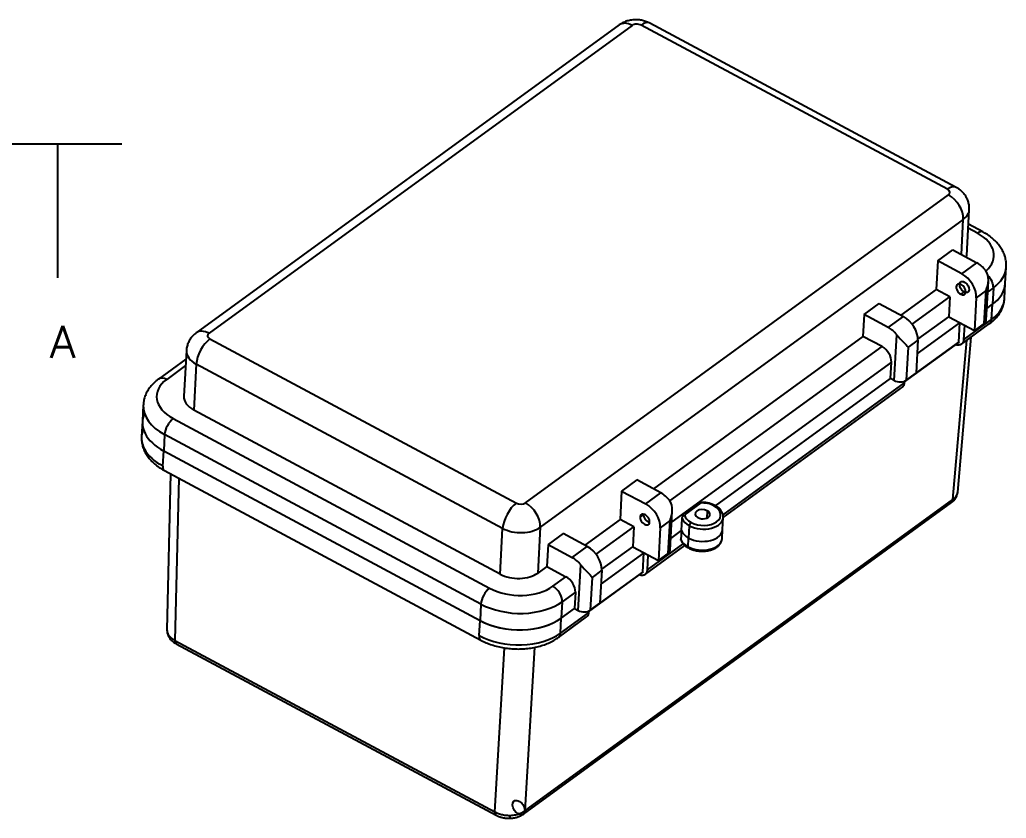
# Model space of a CAD drawing. Header units: inches. Extents: x 283 to 821, y 193 to 436.
# Drawn here: x 637.2 to 821.5, y 241.8 to 391 of the extents above; entities that cross this region are included whole.
import ezdxf
from ezdxf.lldxf.tags import DXFTag

# ---------------------------------------------------------------- set-up
doc = ezdxf.new("R2010")
doc.units = ezdxf.units.IN
doc.header["$MEASUREMENT"] = 0
doc.layers.add('1', color=7, linetype='Continuous')
doc.styles.add('blockfont', font='simplex.shx', dxfattribs={"bigfont": 'bigfont'})
tags = doc.linetypes.add('PHANTOM', pattern=[2.5, 1.25, -0.25, 0.25, -0.25, 0.25, -0.25]).pattern_tags.tags
tags[14:15] = [DXFTag(74, 4), DXFTag(75, 0), DXFTag(340, '0'), DXFTag(46, 0.0), DXFTag(50, 0.0), DXFTag(44, 0.0), DXFTag(45, 0.0)]
tags[12:13] = [DXFTag(74, 4), DXFTag(75, 0), DXFTag(340, '0'), DXFTag(46, 0.0), DXFTag(50, 0.0), DXFTag(44, 0.0), DXFTag(45, 0.0)]
tags[10:11] = [DXFTag(74, 4), DXFTag(75, 0), DXFTag(340, '0'), DXFTag(46, 0.0), DXFTag(50, 0.0), DXFTag(44, 0.0), DXFTag(45, 0.0)]
tags[8:9] = [DXFTag(74, 4), DXFTag(75, 0), DXFTag(340, '0'), DXFTag(46, 0.0), DXFTag(50, 0.0), DXFTag(44, 0.0), DXFTag(45, 0.0)]
tags[6:7] = [DXFTag(74, 4), DXFTag(75, 0), DXFTag(340, '0'), DXFTag(46, 0.0), DXFTag(50, 0.0), DXFTag(44, 0.0), DXFTag(45, 0.0)]
tags[4:5] = [DXFTag(74, 4), DXFTag(75, 0), DXFTag(340, '0'), DXFTag(46, 0.0), DXFTag(50, 0.0), DXFTag(44, 0.0), DXFTag(45, 0.0)]

msp = doc.modelspace()

# ---------------------------------------------------------------- linework, layer by layer
at = {"color": 0}
msp.add_solid([(644.287, 367.778), (645.894, 361.778), (642.679, 361.778), (644.287, 367.778)], dxfattribs=at)
at = {"layer": '1', "color": 0}
for p, q in [((749.19, 390.063), (670.155, 332.527)), ((751.591, 389.976), (672.557, 332.44)), ((810.514, 359.346), (753.278, 390.027)), ((812.144, 359.71), (754.908, 390.391)), ((644.287, 342.778), (644.287, 367.778)), ((731.655, 300.762), (810.69, 358.297)), ((814.113, 346.973), (814.586, 355.535)), ((813.473, 353.732), (734.438, 296.196)), ((813.11, 347.165), (813.473, 353.732)), ((816.095, 351.149), (814.394, 352.061)), ((817.124, 351.379), (814.435, 352.821)), ((808.69, 345.953), (811.523, 348.016)), ((811.523, 348.016), (816.023, 345.604)), ((808.69, 345.953), (808.395, 340.612)), ((813.19, 343.542), (808.69, 345.953)), ((813.19, 343.542), (816.023, 345.604)), ((821.317, 341.755), (821.486, 344.818)), ((817.743, 334.875), (818.147, 342.18)), ((821.16, 338.927), (821.317, 341.755)), ((808.395, 340.612), (801.829, 335.832)), ((803.934, 334.128), (810.955, 339.24)), ((810.955, 339.24), (808.395, 340.612)), ((810.955, 339.24), (810.751, 335.548)), ((813.609, 340.19), (812.979, 339.732)), ((817.725, 340.425), (815.9, 339.096)), ((817.386, 334.298), (817.725, 340.425)), ((819.081, 340.924), (818.035, 340.162)), ((819.081, 340.924), (818.912, 337.86)), ((794.94, 335.944), (797.773, 338.006)), ((797.773, 338.006), (802.273, 335.594)), ((815.9, 339.096), (815.561, 332.969)), ((817.866, 337.099), (818.912, 337.86)), ((817.866, 337.099), (818.912, 337.86)), ((818.755, 335.032), (818.912, 337.86)), ((794.94, 335.944), (794.714, 331.859)), ((799.44, 333.532), (794.94, 335.944)), ((799.44, 333.532), (802.273, 335.594)), ((804.987, 331.351), (810.751, 335.548)), ((810.751, 335.548), (815.561, 332.969)), ((804.841, 328.598), (812.846, 334.425)), ((812.646, 330.811), (812.846, 334.425)), ((813.118, 330.415), (818.381, 334.247)), ((813.515, 331.217), (818.755, 335.032)), ((813.668, 333.984), (813.515, 331.217)), ((817.386, 334.298), (815.561, 332.969)), ((794.714, 331.859), (755.577, 303.367)), ((798.283, 329.946), (794.714, 331.859)), ((800.57, 323.625), (801.041, 332.145)), ((672.732, 331.391), (729.969, 300.711)), ((758.661, 301.102), (798.283, 329.946)), ((802.508, 323.38), (812.608, 330.733)), ((802.511, 323.434), (812.646, 330.811)), ((804.982, 331.149), (803.157, 329.82)), ((804.982, 331.149), (804.644, 325.022)), ((811.541, 301.396), (814.112, 331.139)), ((812.425, 302.75), (814.93, 331.735)), ((668.33, 329.232), (667.857, 320.67)), ((803.157, 329.82), (802.818, 323.693)), ((668.242, 327.612), (663.13, 323.891)), ((668.175, 326.405), (664.646, 323.836)), ((670.175, 326.665), (669.702, 318.102)), ((727.412, 295.984), (670.175, 326.665)), ((800.041, 327.063), (758.988, 297.177)), ((799.871, 323.999), (800.041, 327.063)), ((804.644, 325.022), (802.818, 323.693)), ((767.186, 300.205), (799.871, 323.999)), ((767.186, 300.205), (799.871, 323.999)), ((768.585, 298.509), (802.498, 323.197)), ((800.57, 323.625), (799.871, 323.999)), ((802.498, 323.197), (802.516, 323.526)), ((768.625, 298.026), (802.145, 322.427)), ((660.275, 319.054), (660.106, 315.99)), ((726.938, 287.422), (669.702, 318.102)), ((660.106, 315.99), (659.949, 313.162)), ((665.875, 316.493), (724.974, 284.815)), ((664.26, 313.508), (664.091, 310.445)), ((664.26, 313.508), (664.091, 310.445)), ((723.359, 281.83), (664.26, 313.508)), ((663.934, 307.617), (664.091, 310.445)), ((664.091, 310.445), (723.189, 278.766)), ((664.091, 310.445), (723.189, 278.766)), ((663.934, 307.617), (663.937, 307.615)), ((664.248, 306.771), (723.347, 275.092)), ((665.388, 306.16), (664.686, 277.008)), ((666.894, 305.352), (666.164, 275.044)), ((752.475, 305.03), (749.642, 302.968)), ((756.975, 302.618), (752.475, 305.03)), ((749.642, 302.968), (749.347, 297.626)), ((749.642, 302.968), (754.142, 300.556)), ((754.142, 300.556), (756.975, 302.618)), ((731.281, 242.603), (811.262, 300.828)), ((731.561, 243.172), (811.541, 301.396)), ((764.407, 300.745), (761.375, 298.538)), ((753.719, 298.586), (753.089, 298.127)), ((758.695, 291.889), (759.099, 299.195)), ((765.635, 299.285), (765.558, 297.909)), ((749.347, 297.626), (742.781, 292.846)), ((751.907, 296.254), (749.347, 297.626)), ((758.677, 297.44), (756.852, 296.111)), ((758.339, 291.312), (758.677, 297.44)), ((760.809, 295.562), (760.934, 297.84)), ((768.5, 295.758), (768.626, 298.036)), ((726.938, 287.422), (727.412, 295.984)), ((734.438, 296.196), (733.965, 287.634)), ((738.725, 295.02), (735.892, 292.958)), ((743.225, 292.608), (738.725, 295.02)), ((744.886, 291.142), (751.907, 296.254)), ((751.907, 296.254), (751.703, 292.562)), ((756.852, 296.111), (756.513, 289.983)), ((758.818, 294.113), (760.809, 295.562)), ((758.818, 294.113), (760.809, 295.562)), ((760.809, 295.562), (760.717, 293.912)), ((762.276, 296.464), (762.15, 294.186)), ((768.408, 294.108), (768.5, 295.758)), ((754.467, 288.231), (761.16, 293.104)), ((762.059, 292.536), (762.15, 294.186)), ((735.892, 292.958), (735.667, 288.873)), ((735.892, 292.958), (740.392, 290.546)), ((740.392, 290.546), (743.225, 292.608)), ((753.798, 291.439), (745.793, 285.612)), ((745.939, 288.365), (751.703, 292.562)), ((751.703, 292.562), (756.513, 289.983)), ((753.598, 287.825), (753.798, 291.439)), ((754.071, 287.431), (761.457, 292.807)), ((756.513, 289.983), (758.339, 291.312)), ((754.467, 288.231), (754.62, 290.998)), ((735.667, 288.873), (733.965, 287.634)), ((735.667, 288.873), (739.235, 286.96)), ((741.522, 280.639), (741.993, 289.159)), ((743.46, 280.394), (753.56, 287.747)), ((743.463, 280.448), (753.598, 287.825)), ((745.934, 288.163), (744.109, 286.834)), ((745.934, 288.163), (745.596, 282.036)), ((736.778, 285.171), (739.235, 286.96)), ((744.109, 286.834), (743.77, 280.707)), ((740.993, 284.077), (738.535, 282.288)), ((740.993, 284.077), (740.823, 281.013)), ((738.535, 282.288), (738.366, 279.224)), ((743.77, 280.707), (745.596, 282.036)), ((723.359, 281.83), (723.189, 278.766)), ((723.359, 281.83), (723.189, 278.766)), ((738.21, 276.396), (743.45, 280.211)), ((738.366, 279.224), (740.823, 281.013)), ((738.366, 279.224), (740.823, 281.013)), ((740.823, 281.013), (741.522, 280.639)), ((743.468, 280.54), (743.45, 280.211)), ((723.033, 275.938), (723.189, 278.766)), ((737.835, 275.611), (743.098, 279.443)), ((738.21, 276.396), (738.366, 279.224)), ((666.164, 275.044), (725.94, 243.002)), ((666.401, 274.43), (726.177, 242.388)), ((725.94, 243.002), (727.77, 273.654)), ((733.386, 273.756), (731.561, 243.172))]:
    msp.add_line(p, q, dxfattribs=at)
at = {"layer": '1', "color": 0, "linetype": 'PHANTOM', "ltscale": 15.803966}
msp.add_line((656.287, 367.778), (458.737, 367.778), dxfattribs=at)
at = {"layer": '1', "color": 0}
for centre, major_axis, ratio, start_param, end_param in [((751.426, 386.991), (-2.236, 3.072), 0.62746, 5.3678374, 6.2831701), ((752.522, 389.477), (-1.198, 0.066), 0.617293, 4.0648173, 5.6356137), ((753.113, 387.042), (-1.795, -3.349), 0.474598, 3.1415736, 3.9188232), ((810.349, 356.361), (-1.795, -3.349), 0.474598, 3.1414262, 3.9188232), ((809.759, 358.796), (-1.198, 0.066), 0.617293, 2.494021, 4.0648173), ((810.525, 355.312), (-2.236, 3.072), 0.62746, 3.7970411, 5.3678374), ((809.594, 355.811), (4.992, -0.276), 0.617293, 5.6356137, 6.2829289), ((815.99, 349.264), (-1.134, -2.115), 0.474598, 3.1413147, 3.9188232), ((810.807, 347.3), (-8.387, 0.464), 0.617293, 2.5734693, 4.0648261), ((809.12, 347.249), (4.992, -0.276), 0.617293, 6.1782991, 6.2831989), ((815.862, 342.697), (-2.178, 2.991), 0.62746, 4.764289, 5.3678374), ((810.703, 345.415), (10.783, -0.596), 0.617293, 5.6356137, 6.2840862), ((813.029, 340.635), (2.178, -2.991), 0.62746, 0.6554485, 2.2262448), ((817.219, 341.922), (1.413, -1.94), 0.62746, 0.6554485, 1.8103028), ((813.029, 340.635), (-0.677, 0.93), 0.62746, 5.3678374, 8.5094301), ((813.659, 341.093), (-0.677, 0.93), 0.62746, 0.5699386, 6.8531239), ((813.029, 340.635), (-0.677, 0.93), 0.62746, 2.2262448, 5.3678374), ((810.534, 342.351), (-10.783, 0.596), 0.617293, 2.4940123, 3.1416012), ((810.534, 342.351), (-10.783, 0.596), 0.617293, 2.494021, 3.14161), ((813.659, 341.093), (-0.677, 0.93), 0.62746, 2.2262448, 2.5717222), ((810.377, 339.523), (-10.783, 0.596), 0.617293, 2.4940123, 3.1416012), ((802.112, 332.687), (-2.178, 2.991), 0.62746, 3.7970411, 5.3678374), ((816.145, 334.964), (1.598, -0.088), 0.617293, 5.6356137, 6.2831993), ((817.204, 335.864), (1.177, -1.617), 0.62746, 6.2831699, 6.9386338), ((672.392, 329.455), (-2.236, 3.072), 0.62746, 5.3678374, 6.2832926), ((673.488, 331.941), (-1.198, 0.066), 0.617293, 5.6356137, 7.20641), ((799.279, 330.625), (2.178, -2.991), 0.62746, 1.6226963, 2.2262448), ((672.567, 328.406), (-1.795, -3.349), 0.474598, 3.9188232, 5.4896195), ((798.179, 328.061), (-1.413, 1.94), 0.62746, 3.7970411, 5.3678374), ((673.323, 328.956), (4.992, -0.276), 0.617293, 3.1413364, 4.0648173), ((671.163, 320.343), (-8.387, 0.464), 0.617293, 5.6356137, 7.20641), ((664.542, 321.95), (1.413, -1.94), 0.62746, 2.2262448, 3.1411597), ((801.577, 324.358), (1.598, -0.088), 0.617293, 4.0648173, 5.6356137), ((671.058, 318.458), (10.783, -0.596), 0.617293, 3.1424899, 4.0648173), ((672.849, 320.394), (4.992, -0.276), 0.617293, 3.1416062, 4.0648173), ((670.889, 315.394), (-10.783, 0.596), 0.617293, 6.0509813, 7.2064187), ((670.889, 315.394), (-10.783, 0.596), 0.617293, 6.0509813, 7.2064187), ((665.771, 314.608), (-1.134, -2.115), 0.474598, 3.9188232, 5.4896195), ((665.771, 314.608), (1.134, 2.115), 0.474598, 0.7772305, 2.3480268), ((671.163, 320.343), (-8.387, 0.464), 0.617293, 0.9232247, 0.9232334), ((670.733, 312.566), (-10.783, 0.596), 0.617293, 6.0691331, 7.206746), ((671.058, 318.458), (10.783, -0.596), 0.617293, 4.0648173, 4.0648261), ((670.889, 315.394), (-10.783, 0.596), 0.617293, 0.9232247, 0.9232334), ((665.193, 308.533), (-0.945, -1.763), 0.474598, 5.4896195, 6.283171), ((756.814, 299.711), (-2.178, 2.991), 0.62746, 4.764289, 5.3678374), ((729.804, 297.726), (-1.795, -3.349), 0.474598, 3.9188232, 5.4896195), ((730.724, 301.261), (-1.198, 0.066), 0.617293, 0.9232247, 2.494021), ((731.49, 297.777), (-2.236, 3.072), 0.62746, 3.7970411, 5.3678374), ((753.981, 297.649), (2.178, -2.991), 0.62746, 0.6554485, 2.2262448), ((764.753, 298.644), (-3.395, 0.188), 0.617293, 4.0648173, 4.8484854), ((810.379, 302.041), (0.883, -1.213), 0.62746, 6.2831695, 6.9211805), ((753.981, 297.649), (0.677, -0.93), 0.62746, 0.6554485, 3.7970411), ((754.611, 298.107), (0.677, -0.93), 0.62746, 3.7970411, 5.7132658), ((754.611, 298.107), (0.677, -0.93), 0.62746, 3.7114822, 3.7970411), ((764.753, 298.644), (-3.395, 0.188), 0.617293, 0.9232247, 4.0648173), ((764.753, 298.644), (1.398, -0.077), 0.617293, 0.9232247, 4.0648173), ((764.753, 298.644), (1.398, -0.077), 0.617293, 4.0648173, 7.20641), ((766.872, 299.809), (-0.236, -0.441), 0.474598, 3.1413023, 3.9188232), ((753.981, 297.649), (0.677, -0.93), 0.62746, 3.7970411, 6.9386338), ((764.732, 298.251), (3.894, -0.215), 0.617293, 3.4019435, 4.0648173), ((764.753, 298.644), (-3.395, 0.188), 0.617293, 0.1395566, 0.9232247), ((764.732, 298.251), (3.894, -0.215), 0.617293, 4.0648173, 6.3312311), ((762.591, 296.693), (0.236, 0.441), 0.474598, 0.7772305, 2.3480268), ((730.559, 298.276), (4.992, -0.276), 0.617293, 4.0648173, 5.6356137), ((764.606, 295.973), (-3.894, 0.215), 0.617293, 0.2603509, 0.9232247), ((764.606, 295.973), (3.894, -0.215), 0.617293, 3.4019435, 4.0648173), ((764.606, 295.973), (-3.894, 0.215), 0.617293, 0.9232247, 3.1415817), ((764.606, 295.973), (3.894, -0.215), 0.617293, 4.0648173, 6.2831744), ((764.514, 294.323), (-3.894, 0.215), 0.617293, 0.2603509, 0.9232247), ((764.514, 294.323), (-3.894, 0.215), 0.617293, 0.9232247, 3.1415817), ((743.064, 289.702), (-2.178, 2.991), 0.62746, 3.7970411, 5.3678374), ((757.097, 291.978), (1.598, -0.088), 0.617293, 5.6356137, 6.2831993), ((762.374, 292.765), (-0.236, -0.441), 0.474598, 5.4896195, 6.2829203), ((740.231, 287.639), (2.178, -2.991), 0.62746, 1.6226963, 2.2262448), ((730.086, 289.713), (4.992, -0.276), 0.617293, 4.0648173, 5.6356137), ((739.131, 285.075), (1.413, -1.94), 0.62746, 0.6554485, 2.2262448), ((724.869, 282.929), (1.134, 2.115), 0.474598, 0.7772305, 2.3480268), ((724.869, 282.929), (-1.134, -2.115), 0.474598, 3.9188232, 5.4896195), ((730.261, 288.664), (-8.387, 0.464), 0.617293, 0.9232247, 2.494021), ((730.261, 288.664), (-8.387, 0.464), 0.617293, 0.9232134, 0.9232247), ((736.673, 283.286), (1.413, -1.94), 0.62746, 0.6554485, 2.2262448), ((730.157, 286.779), (10.783, -0.596), 0.617293, 4.0648173, 5.6356137), ((730.157, 286.779), (10.783, -0.596), 0.617293, 4.0648086, 4.0648173), ((742.529, 281.372), (1.598, -0.088), 0.617293, 4.0648173, 5.6356137), ((729.988, 283.715), (-10.783, 0.596), 0.617293, 0.9232247, 2.494021), ((729.988, 283.715), (-10.783, 0.596), 0.617293, 0.9232159, 2.4940298), ((729.988, 283.715), (-10.783, 0.596), 0.617293, 0.9232159, 0.9232247), ((666.199, 276.822), (1.479, 0.248), 0.779273, 2.9929274, 3.2396057), ((667.11, 275.752), (-0.709, -1.322), 0.474598, 5.5070728, 6.2831854), ((724.292, 276.855), (-0.945, -1.763), 0.474598, 5.4896195, 6.2838042), ((729.831, 280.887), (-10.783, 0.596), 0.617293, 0.9232159, 2.4940298), ((736.658, 277.228), (1.177, -1.617), 0.62746, 6.2826137, 6.9386338), ((730.398, 243.816), (0.883, -1.213), 0.62746, 0.001392, 6.2845773), ((726.885, 243.71), (-0.709, -1.322), 0.474598, 5.5070728, 6.2830168), ((728.718, 243.31), (-0.045, 1.499), 0.10809, 3.1401376, 4.017779)]:
    msp.add_ellipse(centre, major_axis=major_axis, ratio=ratio, start_param=start_param, end_param=end_param, dxfattribs=at)
for points, knots in [([(754.908, 390.391), (754.708, 390.497), (754.27, 390.697), (753.547, 390.914), (752.751, 391.035), (751.916, 391.043), (751.099, 390.928), (750.333, 390.701), (749.703, 390.406), (749.338, 390.171), (749.19, 390.063)], [0, 0, 0, 0, 0.1126663, 0.2411507, 0.3737858, 0.5108134, 0.6530006, 0.7821465, 0.9085164, 1, 1, 1, 1]), ([(814.572, 355.535), (814.588, 355.71), (814.598, 356.129), (814.49, 356.782), (814.264, 357.464), (813.934, 358.089), (813.515, 358.649), (813.014, 359.141), (812.543, 359.484), (812.243, 359.658), (812.144, 359.71)], [0, 0, 0, 0, 0.1024839, 0.2459468, 0.3856953, 0.5229928, 0.6591939, 0.7958357, 0.9346536, 1, 1, 1, 1]), ([(821.47, 344.826), (821.484, 344.957), (821.511, 345.372), (821.433, 346.075), (821.23, 346.914), (820.899, 347.727), (820.45, 348.507), (819.883, 349.251), (819.201, 349.95), (818.409, 350.596), (817.697, 351.062), (817.253, 351.31), (817.124, 351.379)], [0, 0, 0, 0, 0.0491825, 0.1567786, 0.2641638, 0.3725235, 0.4828934, 0.595995, 0.7120789, 0.8308473, 0.9515671, 1, 1, 1, 1]), ([(817.725, 340.425), (817.976, 341.023), (818.139, 341.679), (818.167, 343), (818.03, 343.695), (817.623, 344.217)], [0, 0, 0, 0, 0.5, 0.5, 1, 1, 1, 1]), ([(818.313, 334.198), (818.469, 334.309), (818.89, 334.631), (819.513, 335.21), (820.123, 335.956), (820.601, 336.754), (820.935, 337.585), (821.115, 338.324), (821.144, 338.781), (821.146, 338.953)], [0, 0, 0, 0, 0.0944375, 0.2636478, 0.4310198, 0.5944454, 0.7533364, 0.9080797, 1, 1, 1, 1]), ([(670.155, 332.527), (669.957, 332.383), (669.592, 332.071), (669.123, 331.519), (668.751, 330.905), (668.485, 330.218), (668.349, 329.65), (668.343, 329.311), (668.345, 329.233)], [0, 0, 0, 0, 0.1875719, 0.3723696, 0.5557146, 0.7383238, 0.939861, 1, 1, 1, 1]), ([(801.041, 332.145), (801.453, 331.616), (801.909, 331.17), (802.654, 330.403), (802.952, 330.087), (803.157, 329.82)], [0, 0, 0, 0, 0.5, 0.5, 1, 1, 1, 1]), ([(663.13, 323.891), (662.969, 323.774), (662.543, 323.441), (661.914, 322.842), (661.302, 322.072), (660.824, 321.251), (660.493, 320.397), (660.319, 319.656), (660.293, 319.205), (660.291, 319.046)], [0, 0, 0, 0, 0.0976072, 0.2689415, 0.4379546, 0.6023561, 0.7617743, 0.9168236, 1, 1, 1, 1]), ([(659.964, 313.136), (659.952, 313.025), (659.924, 312.635), (660, 311.963), (660.199, 311.14), (660.528, 310.341), (660.976, 309.573), (661.544, 308.841), (662.227, 308.151), (663.02, 307.514), (663.715, 307.066), (664.139, 306.829), (664.248, 306.771)], [0, 0, 0, 0, 0.0434851, 0.1527539, 0.2618904, 0.3720816, 0.4843248, 0.5992291, 0.7168829, 0.8368536, 0.9583836, 1, 1, 1, 1]), ([(811.263, 300.829), (811.583, 301.064), (811.976, 301.476), (812.317, 302.165), (812.403, 302.545), (812.424, 302.747)], [0, 0, 0, 0, 0.4753941, 0.7329621, 1, 1, 1, 1]), ([(811.541, 301.396), (811.7, 301.527), (812.014, 301.784), (812.3, 302.234), (812.409, 302.574), (812.424, 302.758), (812.426, 302.783)], [0, 0, 0, 0, 0.3252495, 0.6419667, 0.9501516, 1, 1, 1, 1]), ([(758.677, 297.44), (758.929, 298.037), (759.091, 298.693), (759.119, 300.015), (758.982, 300.709), (758.576, 301.231)], [0, 0, 0, 0, 0.5, 0.5, 1, 1, 1, 1]), ([(767.108, 300.25), (767.005, 300.305), (766.702, 300.452), (766.153, 300.649), (765.459, 300.797), (764.953, 300.852), (764.689, 300.852), (764.663, 300.852)], [0, 0, 0, 0, 0.1474164, 0.4221325, 0.6963538, 0.9702514, 1, 1, 1, 1]), ([(768.612, 298.175), (768.617, 298.274), (768.606, 298.532), (768.463, 298.944), (768.193, 299.388), (767.807, 299.793), (767.423, 300.072), (767.175, 300.214), (767.108, 300.25)], [0, 0, 0, 0, 0.1178236, 0.3131241, 0.5111224, 0.7153036, 0.9252976, 1, 1, 1, 1]), ([(760.735, 293.809), (760.784, 293.667), (760.921, 293.375), (761.247, 292.963), (761.663, 292.606), (761.982, 292.407), (762.138, 292.324)], [0, 0, 0, 0, 0.2341012, 0.49914, 0.7726895, 1, 1, 1, 1]), ([(762.138, 292.324), (762.241, 292.269), (762.544, 292.122), (763.092, 291.926), (763.787, 291.775), (764.505, 291.708), (765.224, 291.728), (765.921, 291.834), (766.574, 292.025), (767.161, 292.298), (767.661, 292.65), (768.051, 293.07), (768.309, 293.538), (768.383, 293.866), (768.399, 294.029)], [0, 0, 0, 0, 0.0467341, 0.1338248, 0.2207586, 0.3075899, 0.3944769, 0.4815775, 0.5690839, 0.6571649, 0.7457952, 0.8340981, 0.9204507, 1, 1, 1, 1]), ([(741.993, 289.159), (742.405, 288.63), (742.861, 288.184), (743.606, 287.417), (743.904, 287.101), (744.109, 286.834)], [0, 0, 0, 0, 0.5, 0.5, 1, 1, 1, 1]), ([(664.708, 276.748), (664.768, 276.542), (664.89, 276.121), (665.388, 275.523), (665.903, 275.206), (666.164, 275.044)], [0, 0, 0, 0, 0.3212265, 0.6545609, 1, 1, 1, 1]), ([(664.745, 276.464), (664.792, 276.236), (664.942, 275.813), (665.331, 275.242), (665.827, 274.779), (666.204, 274.535), (666.401, 274.43)], [0, 0, 0, 0, 0.2753244, 0.5341248, 0.7756749, 1, 1, 1, 1]), ([(723.27, 275.134), (723.445, 275.038), (723.951, 274.778), (724.834, 274.4), (725.932, 274.036), (727.075, 273.755), (728.25, 273.559), (729.442, 273.451), (730.64, 273.43), (731.829, 273.498), (732.996, 273.655), (734.13, 273.901), (735.216, 274.234), (736.242, 274.655), (737.115, 275.12), (737.625, 275.458), (737.835, 275.611)], [0, 0, 0, 0, 0.0410143, 0.1162042, 0.1912164, 0.2660756, 0.3408018, 0.4154581, 0.490129, 0.5648928, 0.6398319, 0.7150402, 0.7905954, 0.8665355, 0.9428182, 1, 1, 1, 1]), ([(725.94, 243.002), (726.162, 242.895), (726.599, 242.683), (727.347, 242.478), (728.111, 242.357), (728.62, 242.355), (728.871, 242.354)], [0, 0, 0, 0, 0.2602403, 0.5136538, 0.7602403, 1, 1, 1, 1]), ([(728.763, 241.811), (728.994, 241.818), (729.452, 241.862), (730.124, 242.018), (730.751, 242.265), (731.113, 242.482), (731.283, 242.605)], [0, 0, 0, 0, 0.2430403, 0.4908769, 0.7432665, 1, 1, 1, 1]), ([(728.871, 242.354), (729.202, 242.38), (729.876, 242.433), (730.819, 242.712), (731.31, 243.017), (731.561, 243.172)], [0, 0, 0, 0, 0.3212265, 0.6545609, 1, 1, 1, 1])]:
    msp.add_open_spline(points, degree=3, knots=knots, dxfattribs=at)
for points, weights in [([(813.515, 331.217), (813.471, 330.423), (812.901, 330.048), (812.05, 330.302)], [1, 0.826878737705, 0.807248421257, 0.941109050658]), ([(812.646, 330.811), (812.644, 330.776), (812.63, 330.748), (812.605, 330.73)], [1, 0.915692295753, 0.867785855886, 0.856280680399]), ([(802.144, 322.426), (802.362, 322.585), (802.479, 322.857), (802.498, 323.197)], [0.857124449821, 0.869989428171, 0.917614611564, 1]), ([(753.017, 287.312), (753.861, 287.067), (754.423, 287.444), (754.467, 288.231)], [0.93840550135, 0.807521872325, 0.828053371875, 1]), ([(753.598, 287.825), (753.596, 287.791), (753.582, 287.762), (753.557, 287.744)], [1, 0.915692295753, 0.867785855886, 0.856280680399]), ([(743.45, 280.211), (743.431, 279.871), (743.314, 279.6), (743.096, 279.441)], [1, 0.917690923893, 0.870077686957, 0.857160289193])]:
    msp.add_rational_spline(points, weights, degree=3, dxfattribs=at)
for points, degree in [([(764.407, 300.745), (764.46, 300.784), (764.513, 300.814), (764.563, 300.833)], 3), ([(764.563, 300.833), (764.599, 300.846), (764.633, 300.854), (764.665, 300.854)], 3), ([(760.934, 297.84), (760.937, 297.877), (760.944, 297.919), (760.956, 297.961)], 3), ([(760.956, 297.961), (760.968, 298.003), (760.985, 298.047), (761.005, 298.089)], 3), ([(761.005, 298.089), (761.026, 298.134), (761.052, 298.178), (761.078, 298.22)], 3), ([(761.078, 298.22), (761.119, 298.282), (761.164, 298.34), (761.21, 298.39)], 3), ([(761.21, 298.39), (761.264, 298.448), (761.32, 298.498), (761.375, 298.538)], 3), ([(760.724, 293.825), (760.718, 293.85), (760.716, 293.88), (760.717, 293.912)], 3), ([(760.73, 293.805), (760.728, 293.812), (760.726, 293.818), (760.724, 293.825)], 3), ([(664.691, 277.122), (664.73, 276.655)], 1), ([(664.692, 277.041), (664.692, 276.944), (664.7, 276.846), (664.708, 276.748)], 3), ([(726.177, 242.388), (727.34, 241.781), (728.763, 241.811)], 2)]:
    msp.add_open_spline(points, degree=degree, dxfattribs=at)

# ---------------------------------------------------------------- texts
at = {"layer": '1', "color": 0, "style": 'blockfont', "width": 1.038}
msp.add_text('A', height=6, dxfattribs=at).set_placement((642.818, 327.84))

doc.saveas('drawing.dxf')
